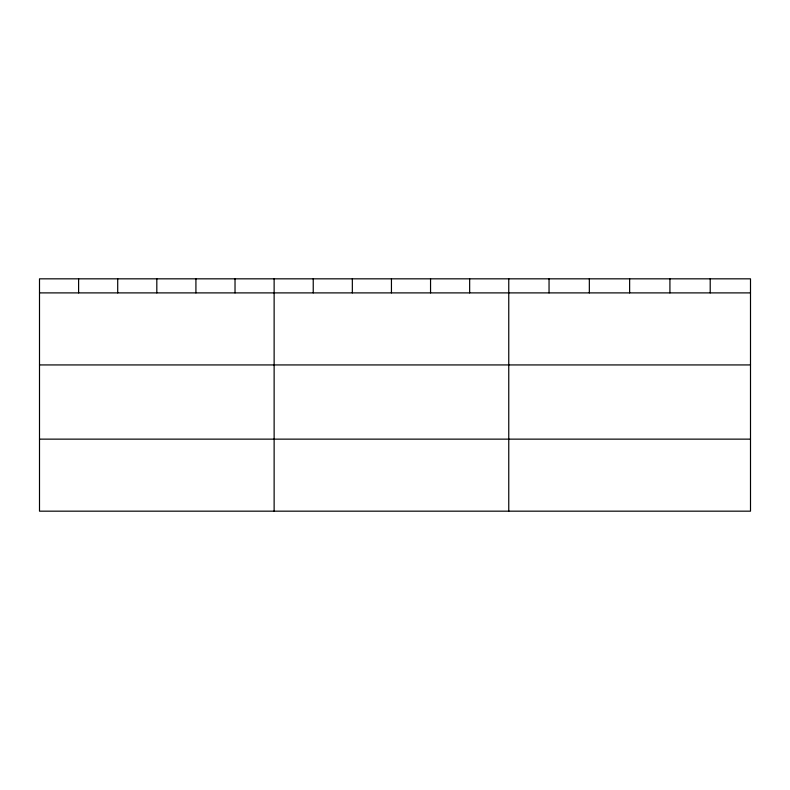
<?xml version="1.0" encoding="UTF-8"?>
<svg xmlns="http://www.w3.org/2000/svg" width="790" height="790" viewBox="0 0 790 790"><rect width="100%" height="100%" fill="white"/><g stroke="black" fill="none" stroke-linecap="round" stroke-linejoin="round"><path stroke-width="1.19" d="M750.5 364.931L750.5 278.831L39.5 278.831L39.5 511.17L750.5 511.17L750.5 364.931L39.5 364.931M39.5 292.893L750.5 292.893M39.5 439.141L750.5 439.141M710.21 278.831L710.21 292.893M669.92 278.831L669.92 292.893M629.63 278.831L629.63 292.893M589.34 278.831L589.34 292.893M549.05 278.831L549.05 292.893M508.76 278.831L508.76 511.17M469.655 278.831L469.655 292.893M430.55 278.831L430.55 292.893M391.445 278.831L391.445 292.893M352.34 278.831L352.34 292.893M313.235 278.831L313.235 292.893M274.13 278.831L274.13 511.17M235.025 278.831L235.025 292.893M195.92 278.831L195.92 292.893M156.815 278.831L156.815 292.893M117.71 278.831L117.71 292.893M78.605 278.831L78.605 292.893"/></g></svg>
